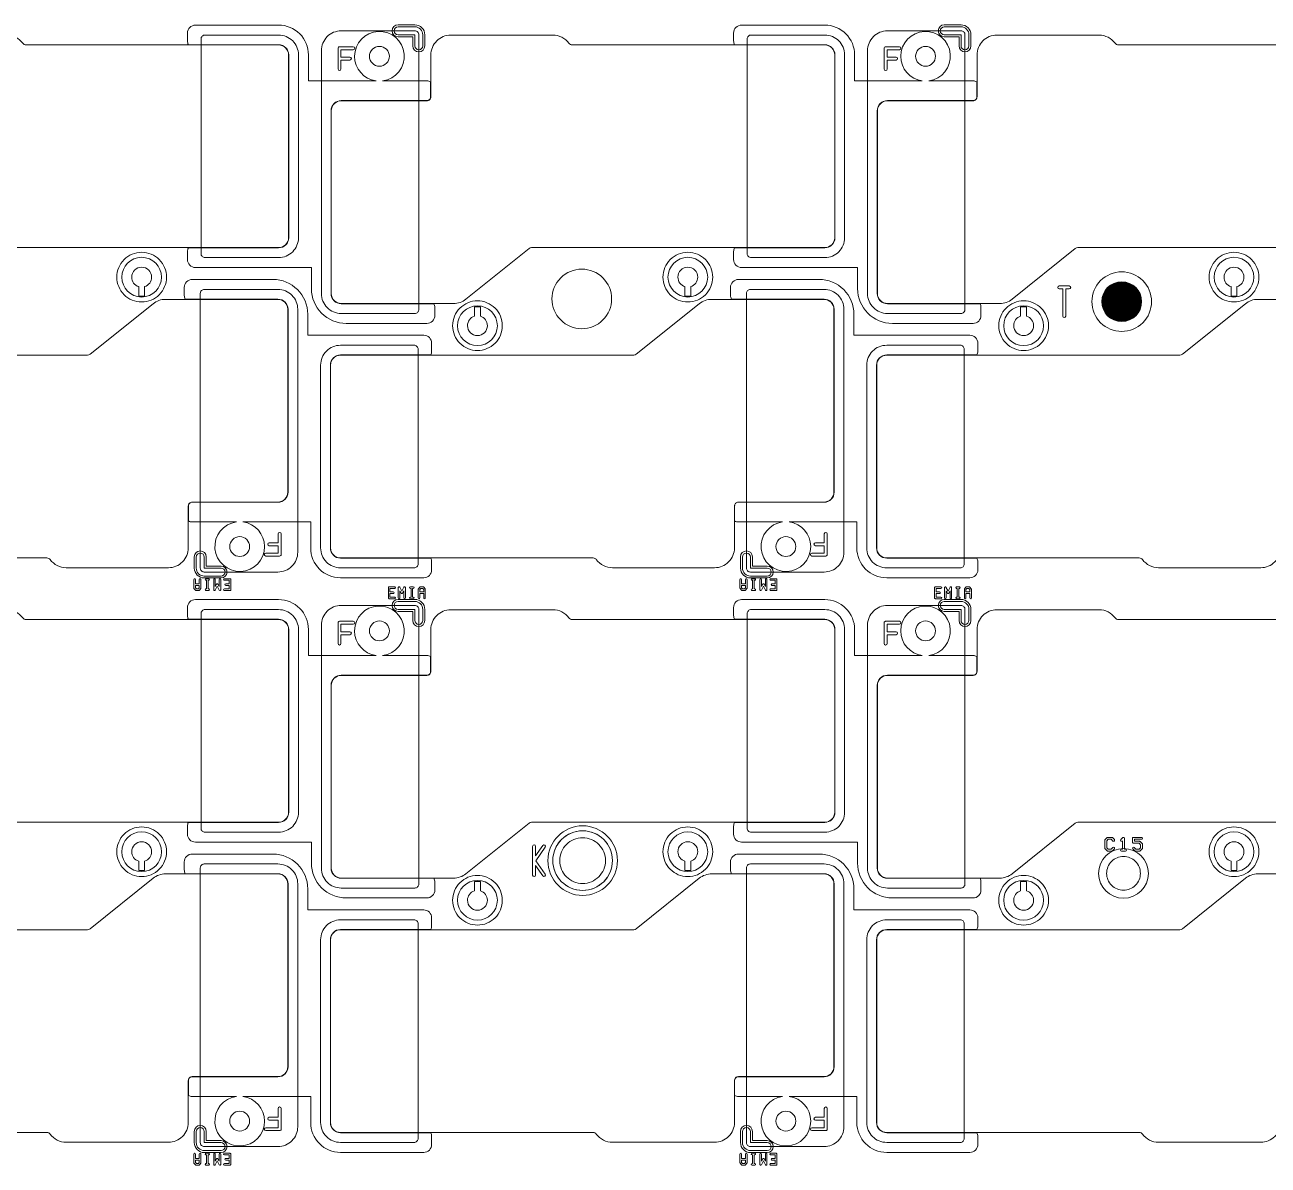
# Model space of a CAD drawing. Extents: x 2541 to 3941, y 2348 to 3338.
# Drawn here: x 2809.5 to 2872, y 2922.2 to 2979.6 of the extents above; entities that cross this region are included whole.
import ezdxf

# ---------------------------------------------------------------- set-up
doc = ezdxf.new("R2010")
doc.units = 0
doc.layers.get('0').update_dxf_attribs({"lineweight": 0})
doc.layers.add('EMI-T', color=6, linetype='Continuous', lineweight=0)
doc.layers.add('t_layer0', color=1, linetype='Continuous')

# ---------------------------------------------------------------- blocks, each defined once
blk = doc.blocks.new('PAD_R1')
at = {"const_width": 0.5}
blk.add_lwpolyline([(0.25, 0, 1), (-0.25, 0, 1)], format="xyb", close=True, dxfattribs=at)

msp = doc.modelspace()

# ---------------------------------------------------------------- linework, layer by layer
for p, q in [((2818.63814, 2951.10094), (2818.56861, 2951.10094)), ((2846.10814, 2951.10094), (2846.03861, 2951.10094)), ((2828.9253, 2950.6917), (2828.85577, 2950.6917)), ((2856.3953, 2950.6917), (2856.32577, 2950.6917)), ((2818.63814, 2922.19094), (2818.56861, 2922.19094)), ((2846.10814, 2922.19094), (2846.03861, 2922.19094))]:
    msp.add_line(p, q)
at = {"linetype": 'Continuous'}
for points in [[(2797.40508, 2966.04472), (2797.40508, 2975.2446, -0.414219), (2797.9052, 2975.74473), (2802.21218, 2975.74473, 0.414223), (2802.41218, 2975.94473), (2802.41218, 2978.04952, -0.414215), (2803.41218, 2979.04952), (2808.54907, 2979.04952, -0.24029), (2809.35871, 2978.63692, 0.240069), (2809.52015, 2978.55473), (2822.2252, 2978.55473, -0.414366), (2822.72507, 2978.0546), (2822.72507, 2968.85472, -0.414365), (2822.2252, 2968.3546), (2807.47567, 2968.3546, 0.170771), (2807.35046, 2968.31056), (2804.17951, 2965.76481, -0.170765), (2803.55341, 2965.5446), (2797.9052, 2965.5446, -0.414218)], [(2824.87508, 2966.04472), (2824.87508, 2975.2446, -0.414219), (2825.3752, 2975.74473), (2829.68218, 2975.74473, 0.414223), (2829.88218, 2975.94473), (2829.88218, 2978.04952, -0.414215), (2830.88218, 2979.04952), (2836.01907, 2979.04952, -0.24029), (2836.82871, 2978.63692, 0.240069), (2836.99015, 2978.55473), (2849.6952, 2978.55473, -0.414366), (2850.19507, 2978.0546), (2850.19507, 2968.85472, -0.414365), (2849.6952, 2968.3546), (2834.94567, 2968.3546, 0.170771), (2834.82046, 2968.31056), (2831.64951, 2965.76481, -0.170765), (2831.02341, 2965.5446), (2825.3752, 2965.5446, -0.414218)], [(2828.23244, 2978.96531, -1), (2828.23244, 2979.56531), (2829.07715, 2979.56531, -0.414217), (2829.57715, 2979.06531), (2829.57715, 2978.50231, -1), (2828.97715, 2978.50231), (2828.97715, 2978.96531)], [(2828.23244, 2979.06531), (2829.07715, 2979.06531), (2829.07715, 2978.51124, 1), (2829.47715, 2978.51124), (2829.47715, 2979.06531, 0.414218), (2829.07715, 2979.46531), (2828.23244, 2979.46531, 1)], [(2852.34508, 2966.04472), (2852.34508, 2975.2446, -0.414219), (2852.8452, 2975.74473), (2857.15218, 2975.74473, 0.414223), (2857.35218, 2975.94473), (2857.35218, 2978.04952, -0.414215), (2858.35218, 2979.04952), (2863.48907, 2979.04952, -0.24029), (2864.29871, 2978.63692, 0.240069), (2864.46015, 2978.55473), (2877.1652, 2978.55473, -0.414366), (2877.66507, 2978.0546), (2877.66507, 2968.85472, -0.414365), (2877.1652, 2968.3546), (2862.41567, 2968.3546, 0.170771), (2862.29046, 2968.31056), (2859.11951, 2965.76481, -0.170765), (2858.49341, 2965.5446), (2852.8452, 2965.5446, -0.414218)], [(2855.70244, 2978.96531, -1), (2855.70244, 2979.56531), (2856.54715, 2979.56531, -0.414217), (2857.04715, 2979.06531), (2857.04715, 2978.50231, -1), (2856.44715, 2978.50231), (2856.44715, 2978.96531)], [(2855.70244, 2979.06531), (2856.54715, 2979.06531), (2856.54715, 2978.51124, 1), (2856.94715, 2978.51124), (2856.94715, 2979.06531, 0.414218), (2856.54715, 2979.46531), (2855.70244, 2979.46531, 1)], [(2825.21233, 2977.34535), (2825.21233, 2977.86687), (2825.21233, 2978.3884, -0.414241), (2825.28733, 2978.4634), (2825.98269, 2978.4634, -1), (2825.98269, 2978.3134), (2825.36233, 2978.3134), (2825.36233, 2977.94187), (2825.80885, 2977.94187, -1), (2825.80885, 2977.79187), (2825.36233, 2977.79187), (2825.36233, 2977.34535, -1)], [(2826.79437, 2977.98391, 0.414217), (2827.29437, 2977.48391, 0.414217), (2827.79437, 2977.98391, 0.414217), (2827.29437, 2978.48391, 0.414217)], [(2852.68233, 2977.34535), (2852.68233, 2977.86687), (2852.68233, 2978.3884, -0.414241), (2852.75733, 2978.4634), (2853.45269, 2978.4634, -1), (2853.45269, 2978.3134), (2852.83233, 2978.3134), (2852.83233, 2977.94187), (2853.27885, 2977.94187, -1), (2853.27885, 2977.79187), (2852.83233, 2977.79187), (2852.83233, 2977.34535, -1)], [(2854.26437, 2977.98391, 0.414217), (2854.76437, 2977.48391, 0.414217), (2855.26437, 2977.98391, 0.414217), (2854.76437, 2978.48391, 0.414217)], [(2814.08699, 2966.87071, -0.414215), (2815.33699, 2968.12071, -0.414215), (2816.58699, 2966.87071, -0.414215), (2815.33699, 2965.62071, -0.414215)], [(2841.55699, 2966.87071, -0.414215), (2842.80699, 2968.12071, -0.414215), (2844.05699, 2966.87071, -0.414215), (2842.80699, 2965.62071, -0.414215)], [(2869.02699, 2966.87071, -0.414215), (2870.27699, 2968.12071, -0.414215), (2871.52699, 2966.87071, -0.414215), (2870.27699, 2965.62071, -0.414215)], [(2814.83699, 2966.87071, 0.327542), (2815.18699, 2966.39374), (2815.18699, 2965.91957), (2815.48699, 2965.91957), (2815.48699, 2966.39374, 0.327544), (2815.83699, 2966.87071, 0.414217), (2815.33699, 2967.37071, 0.414217)], [(2835.97472, 2965.77643, -0.414215), (2837.47472, 2967.27643, -0.414215), (2838.97472, 2965.77643, -0.414215), (2837.47472, 2964.27643, -0.414215)], [(2842.30699, 2966.87071, 0.327542), (2842.65699, 2966.39374), (2842.65699, 2965.91957), (2842.95699, 2965.91957), (2842.95699, 2966.39374, 0.327544), (2843.30699, 2966.87071, 0.414217), (2842.80699, 2967.37071, 0.414217)], [(2863.12978, 2965.63821, -0.414215), (2864.62978, 2967.13821, -0.414215), (2866.12978, 2965.63821, -0.414215), (2864.62978, 2964.13821, -0.414215)], [(2869.77699, 2966.87071, 0.327542), (2870.12699, 2966.39374), (2870.12699, 2965.91957), (2870.42699, 2965.91957), (2870.42699, 2966.39374, 0.327544), (2870.77699, 2966.87071, 0.414217), (2870.27699, 2967.37071, 0.414217)], [(2861.49076, 2966.27813, -1), (2861.49076, 2966.42813), (2861.7391, 2966.42813), (2861.98745, 2966.42813, -1), (2861.98745, 2966.27813), (2861.8141, 2966.27813), (2861.8141, 2964.91273, -1), (2861.6641, 2964.91273), (2861.6641, 2966.27813)], [(2797.36838, 2953.24459), (2797.36838, 2962.44447, -0.414365), (2797.86825, 2962.9446), (2812.61778, 2962.9446, 0.170771), (2812.74299, 2962.98863), (2815.91394, 2965.53438, -0.170765), (2816.54004, 2965.7546), (2822.18824, 2965.7546, -0.414218), (2822.68837, 2965.25447), (2822.68837, 2956.05459, -0.414219), (2822.18824, 2955.55447), (2817.88127, 2955.55447, 0.414223), (2817.68127, 2955.35447), (2817.68127, 2953.24967, -0.414215), (2816.68127, 2952.24967), (2811.54437, 2952.24967, -0.24029), (2810.73474, 2952.66227, 0.240069), (2810.5733, 2952.74446), (2797.86825, 2952.74446, -0.414366)], [(2824.83838, 2953.24459), (2824.83838, 2962.44447, -0.414365), (2825.33825, 2962.9446), (2840.08778, 2962.9446, 0.170771), (2840.21299, 2962.98863), (2843.38394, 2965.53438, -0.170765), (2844.01004, 2965.7546), (2849.65824, 2965.7546, -0.414218), (2850.15837, 2965.25447), (2850.15837, 2956.05459, -0.414219), (2849.65824, 2955.55447), (2845.35127, 2955.55447, 0.414223), (2845.15127, 2955.35447), (2845.15127, 2953.24967, -0.414215), (2844.15127, 2952.24967), (2839.01437, 2952.24967, -0.24029), (2838.20474, 2952.66227, 0.240069), (2838.0433, 2952.74446), (2825.33825, 2952.74446, -0.414366)], [(2830.97646, 2964.42848, -0.414215), (2832.22646, 2965.67848, -0.414215), (2833.47646, 2964.42848, -0.414215), (2832.22646, 2963.17848, -0.414215)], [(2831.72646, 2964.42848, 0.414217), (2832.22646, 2963.92848, 0.414217), (2832.72646, 2964.42848, 0.327542), (2832.37646, 2964.90545), (2832.37646, 2965.37962), (2832.07646, 2965.37962), (2832.07646, 2964.90545, 0.327544)], [(2852.30838, 2953.24459), (2852.30838, 2962.44447, -0.414365), (2852.80825, 2962.9446), (2867.55778, 2962.9446, 0.170771), (2867.68299, 2962.98863), (2870.85394, 2965.53438, -0.170765), (2871.48004, 2965.7546), (2877.12824, 2965.7546, -0.414218), (2877.62837, 2965.25447), (2877.62837, 2956.05459, -0.414219), (2877.12824, 2955.55447), (2872.82127, 2955.55447, 0.414223), (2872.62127, 2955.35447), (2872.62127, 2953.24967, -0.414215), (2871.62127, 2952.24967), (2866.48437, 2952.24967, -0.24029), (2865.67474, 2952.66227, 0.240069), (2865.5133, 2952.74446), (2852.80825, 2952.74446, -0.414366)], [(2858.44646, 2964.42848, -0.414215), (2859.69646, 2965.67848, -0.414215), (2860.94646, 2964.42848, -0.414215), (2859.69646, 2963.17848, -0.414215)], [(2859.19646, 2964.42848, 0.414217), (2859.69646, 2963.92848, 0.414217), (2860.19646, 2964.42848, 0.327542), (2859.84646, 2964.90545), (2859.84646, 2965.37962), (2859.54646, 2965.37962), (2859.54646, 2964.90545, 0.327544)], [(2819.76907, 2953.31528, 0.414217), (2820.26907, 2952.81528, 0.414217), (2820.76907, 2953.31528, 0.414217), (2820.26907, 2953.81528, 0.414217)], [(2847.23907, 2953.31528, 0.414217), (2847.73907, 2952.81528, 0.414217), (2848.23907, 2953.31528, 0.414217), (2847.73907, 2953.81528, 0.414217)], [(2817.98629, 2952.23388), (2817.98629, 2952.79689, -1), (2818.58629, 2952.79689), (2818.58629, 2952.33388), (2819.33101, 2952.33388, -1), (2819.33101, 2951.73388), (2818.48629, 2951.73388, -0.414217)], [(2818.08629, 2952.23388, 0.414218), (2818.48629, 2951.83388), (2819.33101, 2951.83388, 1), (2819.33101, 2952.23388), (2818.48629, 2952.23388), (2818.48629, 2952.78796, 1), (2818.08629, 2952.78796)], [(2845.45629, 2952.23388), (2845.45629, 2952.79689, -1), (2846.05629, 2952.79689), (2846.05629, 2952.33388), (2846.80101, 2952.33388, -1), (2846.80101, 2951.73388), (2845.95629, 2951.73388, -0.414217)], [(2845.55629, 2952.23388, 0.414218), (2845.95629, 2951.83388), (2846.80101, 2951.83388, 1), (2846.80101, 2952.23388), (2845.95629, 2952.23388), (2845.95629, 2952.78796, 1), (2845.55629, 2952.78796)], [(2827.74623, 2950.7317), (2827.74623, 2950.98997), (2827.74623, 2951.24825, -0.414265), (2827.78623, 2951.28825), (2828.06438, 2951.28825, -1), (2828.06438, 2951.20825), (2827.82623, 2951.20825), (2827.82623, 2951.02997), (2827.99484, 2951.02997, -1), (2827.99484, 2950.94997), (2827.82623, 2950.94997), (2827.82623, 2950.7717), (2828.06438, 2950.7717, -1), (2828.06438, 2950.6917), (2827.78623, 2950.6917, -0.414265)], [(2855.21623, 2950.7317), (2855.21623, 2950.98997), (2855.21623, 2951.24825, -0.414265), (2855.25623, 2951.28825), (2855.53438, 2951.28825, -1), (2855.53438, 2951.20825), (2855.29623, 2951.20825), (2855.29623, 2951.02997), (2855.46484, 2951.02997, -1), (2855.46484, 2950.94997), (2855.29623, 2950.94997), (2855.29623, 2950.7717), (2855.53438, 2950.7717, -1), (2855.53438, 2950.6917), (2855.25623, 2950.6917, -0.414265)], [(2828.23244, 2950.05531, -1), (2828.23244, 2950.65531), (2829.07715, 2950.65531, -0.414217), (2829.57715, 2950.15531), (2829.57715, 2949.59231, -1), (2828.97715, 2949.59231), (2828.97715, 2950.05531)], [(2828.23244, 2950.15531), (2829.07715, 2950.15531), (2829.07715, 2949.60124, 1), (2829.47715, 2949.60124), (2829.47715, 2950.15531, 0.414218), (2829.07715, 2950.55531), (2828.23244, 2950.55531, 1)], [(2855.70244, 2950.05531, -1), (2855.70244, 2950.65531), (2856.54715, 2950.65531, -0.414217), (2857.04715, 2950.15531), (2857.04715, 2949.59231, -1), (2856.44715, 2949.59231), (2856.44715, 2950.05531)], [(2855.70244, 2950.15531), (2856.54715, 2950.15531), (2856.54715, 2949.60124, 1), (2856.94715, 2949.60124), (2856.94715, 2950.15531, 0.414218), (2856.54715, 2950.55531), (2855.70244, 2950.55531, 1)], [(2797.40508, 2937.13472), (2797.40508, 2946.3346, -0.414219), (2797.9052, 2946.83473), (2802.21218, 2946.83473, 0.414223), (2802.41218, 2947.03473), (2802.41218, 2949.13952, -0.414215), (2803.41218, 2950.13952), (2808.54907, 2950.13952, -0.24029), (2809.35871, 2949.72692, 0.240069), (2809.52015, 2949.64473), (2822.2252, 2949.64473, -0.414366), (2822.72507, 2949.1446), (2822.72507, 2939.94472, -0.414365), (2822.2252, 2939.4446), (2807.47567, 2939.4446, 0.170771), (2807.35046, 2939.40056), (2804.17951, 2936.85481, -0.170765), (2803.55341, 2936.6346), (2797.9052, 2936.6346, -0.414218)], [(2824.87508, 2937.13472), (2824.87508, 2946.3346, -0.414219), (2825.3752, 2946.83473), (2829.68218, 2946.83473, 0.414223), (2829.88218, 2947.03473), (2829.88218, 2949.13952, -0.414215), (2830.88218, 2950.13952), (2836.01907, 2950.13952, -0.24029), (2836.82871, 2949.72692, 0.240069), (2836.99015, 2949.64473), (2849.6952, 2949.64473, -0.414366), (2850.19507, 2949.1446), (2850.19507, 2939.94472, -0.414365), (2849.6952, 2939.4446), (2834.94567, 2939.4446, 0.170771), (2834.82046, 2939.40056), (2831.64951, 2936.85481, -0.170765), (2831.02341, 2936.6346), (2825.3752, 2936.6346, -0.414218)], [(2852.34508, 2937.13472), (2852.34508, 2946.3346, -0.414219), (2852.8452, 2946.83473), (2857.15218, 2946.83473, 0.414223), (2857.35218, 2947.03473), (2857.35218, 2949.13952, -0.414215), (2858.35218, 2950.13952), (2863.48907, 2950.13952, -0.24029), (2864.29871, 2949.72692, 0.240069), (2864.46015, 2949.64473), (2877.1652, 2949.64473, -0.414366), (2877.66507, 2949.1446), (2877.66507, 2939.94472, -0.414365), (2877.1652, 2939.4446), (2862.41567, 2939.4446, 0.170771), (2862.29046, 2939.40056), (2859.11951, 2936.85481, -0.170765), (2858.49341, 2936.6346), (2852.8452, 2936.6346, -0.414218)], [(2825.21233, 2948.43535), (2825.21233, 2948.95687), (2825.21233, 2949.4784, -0.414241), (2825.28733, 2949.5534), (2825.98269, 2949.5534, -1), (2825.98269, 2949.4034), (2825.36233, 2949.4034), (2825.36233, 2949.03187), (2825.80885, 2949.03187, -1), (2825.80885, 2948.88187), (2825.36233, 2948.88187), (2825.36233, 2948.43535, -1)], [(2826.79437, 2949.07391, 0.414217), (2827.29437, 2948.57391, 0.414217), (2827.79437, 2949.07391, 0.414217), (2827.29437, 2949.57391, 0.414217)], [(2852.68233, 2948.43535), (2852.68233, 2948.95687), (2852.68233, 2949.4784, -0.414241), (2852.75733, 2949.5534), (2853.45269, 2949.5534, -1), (2853.45269, 2949.4034), (2852.83233, 2949.4034), (2852.83233, 2949.03187), (2853.27885, 2949.03187, -1), (2853.27885, 2948.88187), (2852.83233, 2948.88187), (2852.83233, 2948.43535, -1)], [(2854.26437, 2949.07391, 0.414217), (2854.76437, 2948.57391, 0.414217), (2855.26437, 2949.07391, 0.414217), (2854.76437, 2949.57391, 0.414217)], [(2814.08699, 2937.96071, -0.414215), (2815.33699, 2939.21071, -0.414215), (2816.58699, 2937.96071, -0.414215), (2815.33699, 2936.71071, -0.414215)], [(2836.01672, 2937.5146, 0.414215), (2837.51672, 2936.0146, 0.414215), (2839.01672, 2937.5146, 0.414215), (2837.51672, 2939.0146, 0.414215)], [(2841.55699, 2937.96071, -0.414215), (2842.80699, 2939.21071, -0.414215), (2844.05699, 2937.96071, -0.414215), (2842.80699, 2936.71071, -0.414215)], [(2869.02699, 2937.96071, -0.414215), (2870.27699, 2939.21071, -0.414215), (2871.52699, 2937.96071, -0.414215), (2870.27699, 2936.71071, -0.414215)], [(2814.83699, 2937.96071, 0.327542), (2815.18699, 2937.48374), (2815.18699, 2937.00957), (2815.48699, 2937.00957), (2815.48699, 2937.48374, 0.327544), (2815.83699, 2937.96071, 0.414217), (2815.33699, 2938.46071, 0.414217)], [(2836.36672, 2937.5146, -0.414215), (2837.51672, 2938.6646, -0.414215), (2838.66672, 2937.5146, -0.414215), (2837.51672, 2936.3646, -0.414215)], [(2842.30699, 2937.96071, 0.327542), (2842.65699, 2937.48374), (2842.65699, 2937.00957), (2842.95699, 2937.00957), (2842.95699, 2937.48374, 0.327544), (2843.30699, 2937.96071, 0.414217), (2842.80699, 2938.46071, 0.414217)], [(2863.77644, 2938.13797), (2863.77644, 2938.53532, -0.200121), (2863.79124, 2938.57083), (2863.89027, 2938.66986, -0.200121), (2863.92578, 2938.68466), (2864.12445, 2938.68466, -0.200121), (2864.15996, 2938.66986), (2864.25915, 2938.57068, -1), (2864.18844, 2938.49997), (2864.10374, 2938.58466), (2863.94649, 2938.58466), (2863.87644, 2938.51461), (2863.87644, 2938.15868), (2863.94649, 2938.08863), (2864.10374, 2938.08863), (2864.18844, 2938.17333, -1), (2864.25915, 2938.10262), (2864.15996, 2938.00343, -0.200121), (2864.12445, 2937.98863), (2863.92578, 2937.98863, -0.200121), (2863.89027, 2938.00343), (2863.79124, 2938.10246, -0.200121)], [(2865.17644, 2938.43598), (2865.17644, 2938.63466, -0.414253), (2865.22644, 2938.68466), (2865.62379, 2938.68466, -1), (2865.62379, 2938.58466), (2865.27644, 2938.58466), (2865.27644, 2938.48598), (2865.52445, 2938.48598, -0.200121), (2865.55996, 2938.47118), (2865.65899, 2938.37216, -0.200121), (2865.67379, 2938.33665), (2865.67379, 2938.13797, -0.200121), (2865.65899, 2938.10246), (2865.55996, 2938.00343, -0.200121), (2865.52445, 2937.98863), (2865.32578, 2937.98863, -0.200121), (2865.29027, 2938.00343), (2865.19109, 2938.10262, -1), (2865.2618, 2938.17333), (2865.34649, 2938.08863), (2865.50374, 2938.08863), (2865.57379, 2938.15868), (2865.57379, 2938.31594), (2865.50374, 2938.38598), (2865.22644, 2938.38598, -0.414253)], [(2869.77699, 2937.96071, 0.327542), (2870.12699, 2937.48374), (2870.12699, 2937.00957), (2870.42699, 2937.00957), (2870.42699, 2937.48374, 0.327544), (2870.77699, 2937.96071, 0.414217), (2870.27699, 2938.46071, 0.414217)], [(2863.86987, 2936.87199, -0.414215), (2864.71987, 2937.72199, -0.414215), (2865.56987, 2936.87199, -0.414215), (2864.71987, 2936.02199, -0.414215)], [(2797.36838, 2924.33459), (2797.36838, 2933.53447, -0.414365), (2797.86825, 2934.0346), (2812.61778, 2934.0346, 0.170771), (2812.74299, 2934.07863), (2815.91394, 2936.62438, -0.170765), (2816.54004, 2936.8446), (2822.18824, 2936.8446, -0.414218), (2822.68837, 2936.34447), (2822.68837, 2927.14459, -0.414219), (2822.18824, 2926.64447), (2817.88127, 2926.64447, 0.414223), (2817.68127, 2926.44447), (2817.68127, 2924.33967, -0.414215), (2816.68127, 2923.33967), (2811.54437, 2923.33967, -0.24029), (2810.73474, 2923.75227, 0.240069), (2810.5733, 2923.83446), (2797.86825, 2923.83446, -0.414366)], [(2824.83838, 2924.33459), (2824.83838, 2933.53447, -0.414365), (2825.33825, 2934.0346), (2840.08778, 2934.0346, 0.170771), (2840.21299, 2934.07863), (2843.38394, 2936.62438, -0.170765), (2844.01004, 2936.8446), (2849.65824, 2936.8446, -0.414218), (2850.15837, 2936.34447), (2850.15837, 2927.14459, -0.414219), (2849.65824, 2926.64447), (2845.35127, 2926.64447, 0.414223), (2845.15127, 2926.44447), (2845.15127, 2924.33967, -0.414215), (2844.15127, 2923.33967), (2839.01437, 2923.33967, -0.24029), (2838.20474, 2923.75227, 0.240069), (2838.0433, 2923.83446), (2825.33825, 2923.83446, -0.414366)], [(2830.97646, 2935.51848, -0.414215), (2832.22646, 2936.76848, -0.414215), (2833.47646, 2935.51848, -0.414215), (2832.22646, 2934.26848, -0.414215)], [(2831.72646, 2935.51848, 0.414217), (2832.22646, 2935.01848, 0.414217), (2832.72646, 2935.51848, 0.327542), (2832.37646, 2935.99545), (2832.37646, 2936.46962), (2832.07646, 2936.46962), (2832.07646, 2935.99545, 0.327544)], [(2852.30838, 2924.33459), (2852.30838, 2933.53447, -0.414365), (2852.80825, 2934.0346), (2867.55778, 2934.0346, 0.170771), (2867.68299, 2934.07863), (2870.85394, 2936.62438, -0.170765), (2871.48004, 2936.8446), (2877.12824, 2936.8446, -0.414218), (2877.62837, 2936.34447), (2877.62837, 2927.14459, -0.414219), (2877.12824, 2926.64447), (2872.82127, 2926.64447, 0.414223), (2872.62127, 2926.44447), (2872.62127, 2924.33967, -0.414215), (2871.62127, 2923.33967), (2866.48437, 2923.33967, -0.24029), (2865.67474, 2923.75227, 0.240069), (2865.5133, 2923.83446), (2852.80825, 2923.83446, -0.414366)], [(2858.44646, 2935.51848, -0.414215), (2859.69646, 2936.76848, -0.414215), (2860.94646, 2935.51848, -0.414215), (2859.69646, 2934.26848, -0.414215)], [(2859.19646, 2935.51848, 0.414217), (2859.69646, 2935.01848, 0.414217), (2860.19646, 2935.51848, 0.327542), (2859.84646, 2935.99545), (2859.84646, 2936.46962), (2859.54646, 2936.46962), (2859.54646, 2935.99545, 0.327544)], [(2819.76907, 2924.40528, 0.414217), (2820.26907, 2923.90528, 0.414217), (2820.76907, 2924.40528, 0.414217), (2820.26907, 2924.90528, 0.414217)], [(2847.23907, 2924.40528, 0.414217), (2847.73907, 2923.90528, 0.414217), (2848.23907, 2924.40528, 0.414217), (2847.73907, 2924.90528, 0.414217)], [(2817.98629, 2923.32388), (2817.98629, 2923.88689, -1), (2818.58629, 2923.88689), (2818.58629, 2923.42388), (2819.33101, 2923.42388, -1), (2819.33101, 2922.82388), (2818.48629, 2922.82388, -0.414217)], [(2818.08629, 2923.32388, 0.414218), (2818.48629, 2922.92388), (2819.33101, 2922.92388, 1), (2819.33101, 2923.32388), (2818.48629, 2923.32388), (2818.48629, 2923.87796, 1), (2818.08629, 2923.87796)], [(2845.45629, 2923.32388), (2845.45629, 2923.88689, -1), (2846.05629, 2923.88689), (2846.05629, 2923.42388), (2846.80101, 2923.42388, -1), (2846.80101, 2922.82388), (2845.95629, 2922.82388, -0.414217)], [(2845.55629, 2923.32388, 0.414218), (2845.95629, 2922.92388), (2846.80101, 2922.92388, 1), (2846.80101, 2923.32388), (2845.95629, 2923.32388), (2845.95629, 2923.87796, 1), (2845.55629, 2923.87796)]]:
    msp.add_lwpolyline(points, format="xyb", close=True, dxfattribs=at)
for points in [[(2817.6403, 2967.7546), (2817.6403, 2968.1546, -0.124386), (2817.68831, 2968.3446), (2822.2252, 2968.3446, 0.414365), (2822.73507, 2968.85473), (2822.73507, 2978.0546, 0.414366), (2822.2252, 2978.56473), (2817.68831, 2978.56473, -0.124392), (2817.6403, 2978.75473), (2817.6403, 2979.15473, -0.414218), (2818.0403, 2979.55473), (2822.2252, 2979.55473, -0.414364), (2823.72507, 2978.05409), (2823.72507, 2976.74473), (2827.1303, 2976.74473)], [(2826.04437, 2977.98391, -2.205962), (2827.45845, 2976.74473), (2829.68218, 2976.74473, -0.124388), (2829.87218, 2976.69672), (2829.87218, 2975.94473, -0.414224), (2829.68218, 2975.75473), (2825.3752, 2975.75473, 0.414218), (2824.86508, 2975.2446), (2824.86508, 2966.04472, 0.414217), (2825.3752, 2965.5346), (2830.03418, 2965.5346, -0.124388), (2830.08218, 2965.3446), (2830.08218, 2964.9446, -0.414218), (2829.68218, 2964.5446), (2825.62508, 2964.5446, -0.414215), (2823.87508, 2966.2946), (2823.87508, 2967.3546), (2818.0403, 2967.3546, -0.414218), (2817.6403, 2967.7546)], [(2845.1103, 2967.7546), (2845.1103, 2968.1546, -0.124386), (2845.15831, 2968.3446), (2849.6952, 2968.3446, 0.414365), (2850.20507, 2968.85473), (2850.20507, 2978.0546, 0.414366), (2849.6952, 2978.56473), (2845.15831, 2978.56473, -0.124392), (2845.1103, 2978.75473), (2845.1103, 2979.15473, -0.414218), (2845.5103, 2979.55473), (2849.6952, 2979.55473, -0.414364), (2851.19507, 2978.05409), (2851.19507, 2976.74473), (2854.6003, 2976.74473)], [(2853.51437, 2977.98391, -2.205962), (2854.92845, 2976.74473), (2857.15218, 2976.74473, -0.124388), (2857.34218, 2976.69672), (2857.34218, 2975.94473, -0.414224), (2857.15218, 2975.75473), (2852.8452, 2975.75473, 0.414218), (2852.33508, 2975.2446), (2852.33508, 2966.04472, 0.414217), (2852.8452, 2965.5346), (2857.50418, 2965.5346, -0.124388), (2857.55218, 2965.3446), (2857.55218, 2964.9446, -0.414218), (2857.15218, 2964.5446), (2853.09508, 2964.5446, -0.414215), (2851.34508, 2966.2946), (2851.34508, 2967.3546), (2845.5103, 2967.3546, -0.414218), (2845.1103, 2967.7546)], [(2817.48127, 2965.9546), (2817.48127, 2966.3546, -0.414218), (2817.88127, 2966.7546), (2821.93837, 2966.7546, -0.414215), (2823.68837, 2965.0046), (2823.68837, 2963.9446), (2829.52314, 2963.9446, -0.414218), (2829.92314, 2963.5446), (2829.92314, 2963.1446, -0.124388), (2829.87514, 2962.9546), (2825.33825, 2962.9546, 0.414365), (2824.82838, 2962.44447), (2824.82838, 2953.2446, 0.414366), (2825.33825, 2952.73446), (2829.87514, 2952.73446, -0.124388), (2829.92314, 2952.54446), (2829.92314, 2952.14446, -0.414218), (2829.52314, 2951.74446), (2825.33825, 2951.74446, -0.414364), (2823.83838, 2953.2451), (2823.83838, 2954.55447), (2820.43315, 2954.55447)], [(2844.95127, 2965.9546), (2844.95127, 2966.3546, -0.414218), (2845.35127, 2966.7546), (2849.40837, 2966.7546, -0.414215), (2851.15837, 2965.0046), (2851.15837, 2963.9446), (2856.99314, 2963.9446, -0.414218), (2857.39314, 2963.5446), (2857.39314, 2963.1446, -0.124388), (2857.34514, 2962.9546), (2852.80825, 2962.9546, 0.414365), (2852.29838, 2962.44447), (2852.29838, 2953.2446, 0.414366), (2852.80825, 2952.73446), (2857.34514, 2952.73446, -0.124388), (2857.39314, 2952.54446), (2857.39314, 2952.14446, -0.414218), (2856.99314, 2951.74446), (2852.80825, 2951.74446, -0.414364), (2851.30838, 2953.2451), (2851.30838, 2954.55447), (2847.90315, 2954.55447)], [(2821.51907, 2953.31528, -2.205962), (2820.105, 2954.55447), (2817.88127, 2954.55447, -0.124386), (2817.69127, 2954.60247), (2817.69127, 2955.35447, -0.414224), (2817.88127, 2955.54447), (2822.18824, 2955.54447, 0.414218), (2822.69837, 2956.05459), (2822.69837, 2965.25447, 0.414217), (2822.18824, 2965.7646), (2817.52927, 2965.7646, -0.124392), (2817.48127, 2965.9546)], [(2848.98907, 2953.31528, -2.205962), (2847.575, 2954.55447), (2845.35127, 2954.55447, -0.124386), (2845.16127, 2954.60247), (2845.16127, 2955.35447, -0.414224), (2845.35127, 2955.54447), (2849.65824, 2955.54447, 0.414218), (2850.16837, 2956.05459), (2850.16837, 2965.25447, 0.414217), (2849.65824, 2965.7646), (2844.99927, 2965.7646, -0.124392), (2844.95127, 2965.9546)], [(2821.58075, 2952.8358, -1), (2821.58075, 2952.9858), (2822.20112, 2952.9858), (2822.20112, 2953.35732), (2821.7546, 2953.35732, -1), (2821.7546, 2953.50732), (2822.20112, 2953.50732), (2822.20112, 2953.95385, -1), (2822.35112, 2953.95385), (2822.35112, 2953.43232)], [(2849.05075, 2952.8358, -1), (2849.05075, 2952.9858), (2849.67112, 2952.9858), (2849.67112, 2953.35732), (2849.2246, 2953.35732, -1), (2849.2246, 2953.50732), (2849.67112, 2953.50732), (2849.67112, 2953.95385, -1), (2849.82112, 2953.95385), (2849.82112, 2953.43232)], [(2822.35112, 2953.43232), (2822.35112, 2952.9108, -0.414241), (2822.27612, 2952.8358), (2821.58075, 2952.8358)], [(2849.82112, 2953.43232), (2849.82112, 2952.9108, -0.414241), (2849.74612, 2952.8358), (2849.05075, 2952.8358)], [(2817.95907, 2951.22704), (2817.95907, 2951.39922), (2817.95907, 2951.6575, -1), (2818.03907, 2951.6575), (2818.03907, 2951.43922), (2818.23722, 2951.43922), (2818.23722, 2951.6575, -1), (2818.31722, 2951.6575), (2818.31722, 2951.39922)], [(2818.56861, 2951.10094, -1), (2818.56861, 2951.18094), (2818.59814, 2951.18094), (2818.59814, 2951.6175), (2818.56861, 2951.6175, -1), (2818.56861, 2951.6975), (2818.63814, 2951.6975), (2818.70768, 2951.6975, -1), (2818.70768, 2951.6175), (2818.67814, 2951.6175), (2818.67814, 2951.18094), (2818.70768, 2951.18094, -1), (2818.70768, 2951.10094), (2818.63814, 2951.10094)], [(2818.95907, 2951.14129), (2818.95907, 2951.6575, -1), (2819.03907, 2951.6575), (2819.03907, 2951.2996)], [(2819.23722, 2951.2996), (2819.23722, 2951.6575, -1), (2819.31722, 2951.6575), (2819.31722, 2951.14129, -0.782664), (2819.242, 2951.12198), (2819.13814, 2951.31485)], [(2819.49907, 2951.10094, -1), (2819.49907, 2951.18094), (2819.73722, 2951.18094), (2819.73722, 2951.35922), (2819.56861, 2951.35922, -1), (2819.56861, 2951.43922), (2819.73722, 2951.43922), (2819.73722, 2951.6175), (2819.49907, 2951.6175, -1), (2819.49907, 2951.6975), (2819.77722, 2951.6975, -0.414265), (2819.81722, 2951.6575), (2819.81722, 2951.39922)], [(2845.42907, 2951.22704), (2845.42907, 2951.39922), (2845.42907, 2951.6575, -1), (2845.50907, 2951.6575), (2845.50907, 2951.43922), (2845.70722, 2951.43922), (2845.70722, 2951.6575, -1), (2845.78722, 2951.6575), (2845.78722, 2951.39922)], [(2846.03861, 2951.10094, -1), (2846.03861, 2951.18094), (2846.06814, 2951.18094), (2846.06814, 2951.6175), (2846.03861, 2951.6175, -1), (2846.03861, 2951.6975), (2846.10814, 2951.6975), (2846.17768, 2951.6975, -1), (2846.17768, 2951.6175), (2846.14814, 2951.6175), (2846.14814, 2951.18094), (2846.17768, 2951.18094, -1), (2846.17768, 2951.10094), (2846.10814, 2951.10094)], [(2846.42907, 2951.14129), (2846.42907, 2951.6575, -1), (2846.50907, 2951.6575), (2846.50907, 2951.2996)], [(2846.70722, 2951.2996), (2846.70722, 2951.6575, -1), (2846.78722, 2951.6575), (2846.78722, 2951.14129, -0.782664), (2846.712, 2951.12198), (2846.60814, 2951.31485)], [(2846.96907, 2951.10094, -1), (2846.96907, 2951.18094), (2847.20722, 2951.18094), (2847.20722, 2951.35922), (2847.03861, 2951.35922, -1), (2847.03861, 2951.43922), (2847.20722, 2951.43922), (2847.20722, 2951.6175), (2846.96907, 2951.6175, -1), (2846.96907, 2951.6975), (2847.24722, 2951.6975, -0.414265), (2847.28722, 2951.6575), (2847.28722, 2951.39922)], [(2818.31722, 2951.39922), (2818.31722, 2951.22704, -0.173189), (2818.30818, 2951.20172), (2818.23895, 2951.116, -0.228301), (2818.20768, 2951.10094), (2818.06861, 2951.10094, -0.228253), (2818.03734, 2951.116), (2817.96811, 2951.20172, -0.173127), (2817.95907, 2951.22704)], [(2819.13814, 2951.31485), (2819.03429, 2951.12198, -0.782665), (2818.95907, 2951.14129)], [(2819.03907, 2951.2996), (2819.10292, 2951.41819, -0.597324), (2819.17336, 2951.41819), (2819.23722, 2951.2996)], [(2819.81722, 2951.39922), (2819.81722, 2951.14094, -0.414265), (2819.77722, 2951.10094), (2819.49907, 2951.10094)], [(2828.24623, 2950.7317), (2828.24623, 2951.24791, -0.782664), (2828.32145, 2951.26722), (2828.4253, 2951.07435)], [(2828.32623, 2951.08959), (2828.32623, 2950.7317, -1), (2828.24623, 2950.7317)], [(2828.52438, 2951.08959), (2828.46052, 2950.97101, -0.597324), (2828.39008, 2950.97101), (2828.32623, 2951.08959)], [(2828.4253, 2951.07435), (2828.52916, 2951.26722, -0.782665), (2828.60438, 2951.24791), (2828.60438, 2950.7317, -1), (2828.52438, 2950.7317), (2828.52438, 2951.08959)], [(2828.85577, 2950.6917, -1), (2828.85577, 2950.7717), (2828.8853, 2950.7717), (2828.8853, 2951.20825), (2828.85577, 2951.20825, -1), (2828.85577, 2951.28825), (2828.9253, 2951.28825), (2828.99484, 2951.28825, -1), (2828.99484, 2951.20825), (2828.9653, 2951.20825), (2828.9653, 2950.7717), (2828.99484, 2950.7717, -1), (2828.99484, 2950.6917), (2828.9253, 2950.6917)], [(2829.24623, 2950.7317), (2829.24623, 2950.98997), (2829.24623, 2951.16216, -0.173189), (2829.25527, 2951.18748), (2829.3245, 2951.2732, -0.228301), (2829.35577, 2951.28825), (2829.49484, 2951.28825, -0.228253), (2829.52611, 2951.2732), (2829.59534, 2951.18748, -0.173127), (2829.60438, 2951.16216), (2829.60438, 2950.98997)], [(2829.60438, 2950.98997), (2829.60438, 2950.7317, -1), (2829.52438, 2950.7317), (2829.52438, 2950.94997), (2829.32623, 2950.94997), (2829.32623, 2950.7317, -1), (2829.24623, 2950.7317)], [(2845.78722, 2951.39922), (2845.78722, 2951.22704, -0.173189), (2845.77818, 2951.20172), (2845.70895, 2951.116, -0.228301), (2845.67768, 2951.10094), (2845.53861, 2951.10094, -0.228253), (2845.50734, 2951.116), (2845.43811, 2951.20172, -0.173127), (2845.42907, 2951.22704)], [(2846.60814, 2951.31485), (2846.50429, 2951.12198, -0.782665), (2846.42907, 2951.14129)], [(2846.50907, 2951.2996), (2846.57292, 2951.41819, -0.597324), (2846.64336, 2951.41819), (2846.70722, 2951.2996)], [(2847.28722, 2951.39922), (2847.28722, 2951.14094, -0.414265), (2847.24722, 2951.10094), (2846.96907, 2951.10094)], [(2855.71623, 2950.7317), (2855.71623, 2951.24791, -0.782664), (2855.79145, 2951.26722), (2855.8953, 2951.07435)], [(2855.79623, 2951.08959), (2855.79623, 2950.7317, -1), (2855.71623, 2950.7317)], [(2855.99438, 2951.08959), (2855.93052, 2950.97101, -0.597324), (2855.86008, 2950.97101), (2855.79623, 2951.08959)], [(2855.8953, 2951.07435), (2855.99916, 2951.26722, -0.782665), (2856.07438, 2951.24791), (2856.07438, 2950.7317, -1), (2855.99438, 2950.7317), (2855.99438, 2951.08959)], [(2856.32577, 2950.6917, -1), (2856.32577, 2950.7717), (2856.3553, 2950.7717), (2856.3553, 2951.20825), (2856.32577, 2951.20825, -1), (2856.32577, 2951.28825), (2856.3953, 2951.28825), (2856.46484, 2951.28825, -1), (2856.46484, 2951.20825), (2856.4353, 2951.20825), (2856.4353, 2950.7717), (2856.46484, 2950.7717, -1), (2856.46484, 2950.6917), (2856.3953, 2950.6917)], [(2856.71623, 2950.7317), (2856.71623, 2950.98997), (2856.71623, 2951.16216, -0.173189), (2856.72527, 2951.18748), (2856.7945, 2951.2732, -0.228301), (2856.82577, 2951.28825), (2856.96484, 2951.28825, -0.228253), (2856.99611, 2951.2732), (2857.06534, 2951.18748, -0.173127), (2857.07438, 2951.16216), (2857.07438, 2950.98997)], [(2857.07438, 2950.98997), (2857.07438, 2950.7317, -1), (2856.99438, 2950.7317), (2856.99438, 2950.94997), (2856.79623, 2950.94997), (2856.79623, 2950.7317, -1), (2856.71623, 2950.7317)], [(2817.6403, 2938.8446), (2817.6403, 2939.2446, -0.124386), (2817.68831, 2939.4346), (2822.2252, 2939.4346, 0.414365), (2822.73507, 2939.94473), (2822.73507, 2949.1446, 0.414366), (2822.2252, 2949.65473), (2817.68831, 2949.65473, -0.124392), (2817.6403, 2949.84473), (2817.6403, 2950.24473, -0.414218), (2818.0403, 2950.64473), (2822.2252, 2950.64473, -0.414364), (2823.72507, 2949.14409), (2823.72507, 2947.83473), (2827.1303, 2947.83473)], [(2826.04437, 2949.07391, -2.205962), (2827.45845, 2947.83473), (2829.68218, 2947.83473, -0.124388), (2829.87218, 2947.78672), (2829.87218, 2947.03473, -0.414224), (2829.68218, 2946.84473), (2825.3752, 2946.84473, 0.414218), (2824.86508, 2946.3346), (2824.86508, 2937.13472, 0.414217), (2825.3752, 2936.6246), (2830.03418, 2936.6246, -0.124388), (2830.08218, 2936.4346), (2830.08218, 2936.0346, -0.414218), (2829.68218, 2935.6346), (2825.62508, 2935.6346, -0.414215), (2823.87508, 2937.3846), (2823.87508, 2938.4446), (2818.0403, 2938.4446, -0.414218), (2817.6403, 2938.8446)], [(2845.1103, 2938.8446), (2845.1103, 2939.2446, -0.124386), (2845.15831, 2939.4346), (2849.6952, 2939.4346, 0.414365), (2850.20507, 2939.94473), (2850.20507, 2949.1446, 0.414366), (2849.6952, 2949.65473), (2845.15831, 2949.65473, -0.124392), (2845.1103, 2949.84473), (2845.1103, 2950.24473, -0.414218), (2845.5103, 2950.64473), (2849.6952, 2950.64473, -0.414364), (2851.19507, 2949.14409), (2851.19507, 2947.83473), (2854.6003, 2947.83473)], [(2853.51437, 2949.07391, -2.205962), (2854.92845, 2947.83473), (2857.15218, 2947.83473, -0.124388), (2857.34218, 2947.78672), (2857.34218, 2947.03473, -0.414224), (2857.15218, 2946.84473), (2852.8452, 2946.84473, 0.414218), (2852.33508, 2946.3346), (2852.33508, 2937.13472, 0.414217), (2852.8452, 2936.6246), (2857.50418, 2936.6246, -0.124388), (2857.55218, 2936.4346), (2857.55218, 2936.0346, -0.414218), (2857.15218, 2935.6346), (2853.09508, 2935.6346, -0.414215), (2851.34508, 2937.3846), (2851.34508, 2938.4446), (2845.5103, 2938.4446, -0.414218), (2845.1103, 2938.8446)], [(2864.67512, 2938.51395), (2864.66113, 2938.49997, -1), (2864.59042, 2938.57068)], [(2864.72512, 2937.98863), (2864.62578, 2937.98863, -1), (2864.62578, 2938.08863), (2864.67512, 2938.08863), (2864.67512, 2938.51395)], [(2864.59042, 2938.57068), (2864.68961, 2938.66986, -0.669786), (2864.77512, 2938.63466), (2864.77512, 2938.08863), (2864.82445, 2938.08863, -1), (2864.82445, 2937.98863), (2864.72512, 2937.98863)], [(2817.48127, 2937.0446), (2817.48127, 2937.4446, -0.414218), (2817.88127, 2937.8446), (2821.93837, 2937.8446, -0.414215), (2823.68837, 2936.0946), (2823.68837, 2935.0346), (2829.52314, 2935.0346, -0.414218), (2829.92314, 2934.6346), (2829.92314, 2934.2346, -0.124388), (2829.87514, 2934.0446), (2825.33825, 2934.0446, 0.414365), (2824.82838, 2933.53447), (2824.82838, 2924.3346, 0.414366), (2825.33825, 2923.82446), (2829.87514, 2923.82446, -0.124388), (2829.92314, 2923.63446), (2829.92314, 2923.23446, -0.414218), (2829.52314, 2922.83446), (2825.33825, 2922.83446, -0.414364), (2823.83838, 2924.3351), (2823.83838, 2925.64447), (2820.43315, 2925.64447)], [(2835.0027, 2936.78912), (2835.0027, 2938.22951, -1), (2835.1527, 2938.22951), (2835.1527, 2937.75017)], [(2835.1527, 2937.75017), (2835.51265, 2938.27209, -1), (2835.63613, 2938.18693), (2835.16881, 2937.50931), (2835.63613, 2936.8317, -1), (2835.51265, 2936.74654), (2835.1527, 2937.26846)], [(2844.95127, 2937.0446), (2844.95127, 2937.4446, -0.414218), (2845.35127, 2937.8446), (2849.40837, 2937.8446, -0.414215), (2851.15837, 2936.0946), (2851.15837, 2935.0346), (2856.99314, 2935.0346, -0.414218), (2857.39314, 2934.6346), (2857.39314, 2934.2346, -0.124388), (2857.34514, 2934.0446), (2852.80825, 2934.0446, 0.414365), (2852.29838, 2933.53447), (2852.29838, 2924.3346, 0.414366), (2852.80825, 2923.82446), (2857.34514, 2923.82446, -0.124388), (2857.39314, 2923.63446), (2857.39314, 2923.23446, -0.414218), (2856.99314, 2922.83446), (2852.80825, 2922.83446, -0.414364), (2851.30838, 2924.3351), (2851.30838, 2925.64447), (2847.90315, 2925.64447)], [(2835.1527, 2937.26846), (2835.1527, 2936.78912, -1), (2835.0027, 2936.78912)], [(2821.51907, 2924.40528, -2.205962), (2820.105, 2925.64447), (2817.88127, 2925.64447, -0.124386), (2817.69127, 2925.69247), (2817.69127, 2926.44447, -0.414224), (2817.88127, 2926.63447), (2822.18824, 2926.63447, 0.414218), (2822.69837, 2927.14459), (2822.69837, 2936.34447, 0.414217), (2822.18824, 2936.8546), (2817.52927, 2936.8546, -0.124392), (2817.48127, 2937.0446)], [(2848.98907, 2924.40528, -2.205962), (2847.575, 2925.64447), (2845.35127, 2925.64447, -0.124386), (2845.16127, 2925.69247), (2845.16127, 2926.44447, -0.414224), (2845.35127, 2926.63447), (2849.65824, 2926.63447, 0.414218), (2850.16837, 2927.14459), (2850.16837, 2936.34447, 0.414217), (2849.65824, 2936.8546), (2844.99927, 2936.8546, -0.124392), (2844.95127, 2937.0446)], [(2821.58075, 2923.9258, -1), (2821.58075, 2924.0758), (2822.20112, 2924.0758), (2822.20112, 2924.44732), (2821.7546, 2924.44732, -1), (2821.7546, 2924.59732), (2822.20112, 2924.59732), (2822.20112, 2925.04385, -1), (2822.35112, 2925.04385), (2822.35112, 2924.52232)], [(2849.05075, 2923.9258, -1), (2849.05075, 2924.0758), (2849.67112, 2924.0758), (2849.67112, 2924.44732), (2849.2246, 2924.44732, -1), (2849.2246, 2924.59732), (2849.67112, 2924.59732), (2849.67112, 2925.04385, -1), (2849.82112, 2925.04385), (2849.82112, 2924.52232)], [(2822.35112, 2924.52232), (2822.35112, 2924.0008, -0.414241), (2822.27612, 2923.9258), (2821.58075, 2923.9258)], [(2849.82112, 2924.52232), (2849.82112, 2924.0008, -0.414241), (2849.74612, 2923.9258), (2849.05075, 2923.9258)], [(2817.95907, 2922.31704), (2817.95907, 2922.48922), (2817.95907, 2922.7475, -1), (2818.03907, 2922.7475), (2818.03907, 2922.52922), (2818.23722, 2922.52922), (2818.23722, 2922.7475, -1), (2818.31722, 2922.7475), (2818.31722, 2922.48922)], [(2818.56861, 2922.19094, -1), (2818.56861, 2922.27094), (2818.59814, 2922.27094), (2818.59814, 2922.7075), (2818.56861, 2922.7075, -1), (2818.56861, 2922.7875), (2818.63814, 2922.7875), (2818.70768, 2922.7875, -1), (2818.70768, 2922.7075), (2818.67814, 2922.7075), (2818.67814, 2922.27094), (2818.70768, 2922.27094, -1), (2818.70768, 2922.19094), (2818.63814, 2922.19094)], [(2818.95907, 2922.23129), (2818.95907, 2922.7475, -1), (2819.03907, 2922.7475), (2819.03907, 2922.3896)], [(2819.23722, 2922.3896), (2819.23722, 2922.7475, -1), (2819.31722, 2922.7475), (2819.31722, 2922.23129, -0.782664), (2819.242, 2922.21198), (2819.13814, 2922.40485)], [(2819.49907, 2922.19094, -1), (2819.49907, 2922.27094), (2819.73722, 2922.27094), (2819.73722, 2922.44922), (2819.56861, 2922.44922, -1), (2819.56861, 2922.52922), (2819.73722, 2922.52922), (2819.73722, 2922.7075), (2819.49907, 2922.7075, -1), (2819.49907, 2922.7875), (2819.77722, 2922.7875, -0.414265), (2819.81722, 2922.7475), (2819.81722, 2922.48922)], [(2845.42907, 2922.31704), (2845.42907, 2922.48922), (2845.42907, 2922.7475, -1), (2845.50907, 2922.7475), (2845.50907, 2922.52922), (2845.70722, 2922.52922), (2845.70722, 2922.7475, -1), (2845.78722, 2922.7475), (2845.78722, 2922.48922)], [(2846.03861, 2922.19094, -1), (2846.03861, 2922.27094), (2846.06814, 2922.27094), (2846.06814, 2922.7075), (2846.03861, 2922.7075, -1), (2846.03861, 2922.7875), (2846.10814, 2922.7875), (2846.17768, 2922.7875, -1), (2846.17768, 2922.7075), (2846.14814, 2922.7075), (2846.14814, 2922.27094), (2846.17768, 2922.27094, -1), (2846.17768, 2922.19094), (2846.10814, 2922.19094)], [(2846.42907, 2922.23129), (2846.42907, 2922.7475, -1), (2846.50907, 2922.7475), (2846.50907, 2922.3896)], [(2846.70722, 2922.3896), (2846.70722, 2922.7475, -1), (2846.78722, 2922.7475), (2846.78722, 2922.23129, -0.782664), (2846.712, 2922.21198), (2846.60814, 2922.40485)], [(2846.96907, 2922.19094, -1), (2846.96907, 2922.27094), (2847.20722, 2922.27094), (2847.20722, 2922.44922), (2847.03861, 2922.44922, -1), (2847.03861, 2922.52922), (2847.20722, 2922.52922), (2847.20722, 2922.7075), (2846.96907, 2922.7075, -1), (2846.96907, 2922.7875), (2847.24722, 2922.7875, -0.414265), (2847.28722, 2922.7475), (2847.28722, 2922.48922)], [(2818.31722, 2922.48922), (2818.31722, 2922.31704, -0.173189), (2818.30818, 2922.29172), (2818.23895, 2922.206, -0.228301), (2818.20768, 2922.19094), (2818.06861, 2922.19094, -0.228253), (2818.03734, 2922.206), (2817.96811, 2922.29172, -0.173127), (2817.95907, 2922.31704)], [(2819.13814, 2922.40485), (2819.03429, 2922.21198, -0.782665), (2818.95907, 2922.23129)], [(2819.03907, 2922.3896), (2819.10292, 2922.50819, -0.597324), (2819.17336, 2922.50819), (2819.23722, 2922.3896)], [(2819.81722, 2922.48922), (2819.81722, 2922.23094, -0.414265), (2819.77722, 2922.19094), (2819.49907, 2922.19094)], [(2845.78722, 2922.48922), (2845.78722, 2922.31704, -0.173189), (2845.77818, 2922.29172), (2845.70895, 2922.206, -0.228301), (2845.67768, 2922.19094), (2845.53861, 2922.19094, -0.228253), (2845.50734, 2922.206), (2845.43811, 2922.29172, -0.173127), (2845.42907, 2922.31704)], [(2846.60814, 2922.40485), (2846.50429, 2922.21198, -0.782665), (2846.42907, 2922.23129)], [(2846.50907, 2922.3896), (2846.57292, 2922.50819, -0.597324), (2846.64336, 2922.50819), (2846.70722, 2922.3896)], [(2847.28722, 2922.48922), (2847.28722, 2922.23094, -0.414265), (2847.24722, 2922.19094), (2846.96907, 2922.19094)]]:
    msp.add_lwpolyline(points, format="xyb", dxfattribs=at)
for points in [[(2818.03907, 2951.24117), (2818.08772, 2951.18094), (2818.18857, 2951.18094), (2818.23722, 2951.24117), (2818.23722, 2951.35922), (2818.03907, 2951.35922)], [(2829.32623, 2951.02997), (2829.52438, 2951.02997), (2829.52438, 2951.14802), (2829.47573, 2951.20825), (2829.37488, 2951.20825), (2829.32623, 2951.14802)], [(2845.50907, 2951.24117), (2845.55772, 2951.18094), (2845.65857, 2951.18094), (2845.70722, 2951.24117), (2845.70722, 2951.35922), (2845.50907, 2951.35922)], [(2856.79623, 2951.02997), (2856.99438, 2951.02997), (2856.99438, 2951.14802), (2856.94573, 2951.20825), (2856.84488, 2951.20825), (2856.79623, 2951.14802)], [(2818.03907, 2922.33117), (2818.08772, 2922.27094), (2818.18857, 2922.27094), (2818.23722, 2922.33117), (2818.23722, 2922.44922), (2818.03907, 2922.44922)], [(2845.50907, 2922.33117), (2845.55772, 2922.27094), (2845.65857, 2922.27094), (2845.70722, 2922.33117), (2845.70722, 2922.44922), (2845.50907, 2922.44922)]]:
    msp.add_lwpolyline(points, close=True, dxfattribs=at)
msp.add_circle((2837.51672, 2937.5146), 1.75)
for centre, start, end in [((2827.29437, 2977.98391), 179.999999, 262.45759), ((2854.76437, 2977.98391), 179.999999, 262.45759), ((2820.26907, 2953.31528), 359.999999, 82.45759), ((2847.73907, 2953.31528), 359.999999, 82.45759), ((2827.29437, 2949.07391), 179.999999, 262.45759), ((2854.76437, 2949.07391), 179.999999, 262.45759), ((2820.26907, 2924.40528), 359.999999, 82.45759), ((2847.73907, 2924.40528), 359.999999, 82.45759)]:
    msp.add_arc(centre, 1.25, start, end)
at = {"layer": 'EMI-T', "linetype": 'Continuous'}
for points in [[(2818.32299, 2968.0546, 0.414223), (2818.52299, 2967.8546), (2822.22519, 2967.8546, 0.414363), (2823.22507, 2968.85498), (2823.22507, 2978.05435, 0.414365), (2822.22519, 2979.05473), (2818.52299, 2979.05473, 0.414223), (2818.32299, 2978.85473)], [(2824.37508, 2966.04472, 0.414215), (2825.3752, 2965.0446), (2829.07715, 2965.0446, 0.414223), (2829.27715, 2965.2446), (2829.27715, 2979.06532, 0.414223), (2829.07715, 2979.26532), (2825.3752, 2979.26532, 0.414215), (2824.37508, 2978.26519)], [(2845.79299, 2968.0546, 0.414223), (2845.99299, 2967.8546), (2849.69519, 2967.8546, 0.414363), (2850.69507, 2968.85498), (2850.69507, 2978.05435, 0.414365), (2849.69519, 2979.05473), (2845.99299, 2979.05473, 0.414223), (2845.79299, 2978.85473)], [(2851.84508, 2966.04472, 0.414215), (2852.8452, 2965.0446), (2856.54715, 2965.0446, 0.414223), (2856.74715, 2965.2446), (2856.74715, 2979.06532, 0.414223), (2856.54715, 2979.26532), (2852.8452, 2979.26532, 0.414215), (2851.84508, 2978.26519)], [(2818.28629, 2952.23388, 0.414223), (2818.48629, 2952.03388), (2822.18824, 2952.03388, 0.414215), (2823.18837, 2953.03401), (2823.18837, 2965.25448, 0.414215), (2822.18824, 2966.2546), (2818.48629, 2966.2546, 0.414223), (2818.28629, 2966.0546)], [(2845.75629, 2952.23388, 0.414223), (2845.95629, 2952.03388), (2849.65824, 2952.03388, 0.414215), (2850.65837, 2953.03401), (2850.65837, 2965.25448, 0.414215), (2849.65824, 2966.2546), (2845.95629, 2966.2546, 0.414223), (2845.75629, 2966.0546)], [(2824.33838, 2953.24485, 0.414365), (2825.33825, 2952.24447), (2829.04045, 2952.24447, 0.414223), (2829.24045, 2952.44447), (2829.24045, 2963.2446, 0.414223), (2829.04045, 2963.4446), (2825.33825, 2963.4446, 0.414363), (2824.33838, 2962.44422)], [(2851.80838, 2953.24485, 0.414365), (2852.80825, 2952.24447), (2856.51045, 2952.24447, 0.414223), (2856.71045, 2952.44447), (2856.71045, 2963.2446, 0.414223), (2856.51045, 2963.4446), (2852.80825, 2963.4446, 0.414363), (2851.80838, 2962.44422)], [(2824.37508, 2937.13472, 0.414215), (2825.3752, 2936.1346), (2829.07715, 2936.1346, 0.414223), (2829.27715, 2936.3346), (2829.27715, 2950.15532, 0.414223), (2829.07715, 2950.35532), (2825.3752, 2950.35532, 0.414215), (2824.37508, 2949.35519)], [(2851.84508, 2937.13472, 0.414215), (2852.8452, 2936.1346), (2856.54715, 2936.1346, 0.414223), (2856.74715, 2936.3346), (2856.74715, 2950.15532, 0.414223), (2856.54715, 2950.35532), (2852.8452, 2950.35532, 0.414215), (2851.84508, 2949.35519)], [(2818.32299, 2939.1446, 0.414223), (2818.52299, 2938.9446), (2822.22519, 2938.9446, 0.414363), (2823.22507, 2939.94498), (2823.22507, 2949.14435, 0.414365), (2822.22519, 2950.14473), (2818.52299, 2950.14473, 0.414223), (2818.32299, 2949.94473)], [(2845.79299, 2939.1446, 0.414223), (2845.99299, 2938.9446), (2849.69519, 2938.9446, 0.414363), (2850.69507, 2939.94498), (2850.69507, 2949.14435, 0.414365), (2849.69519, 2950.14473), (2845.99299, 2950.14473, 0.414223), (2845.79299, 2949.94473)], [(2818.28629, 2923.32388, 0.414223), (2818.48629, 2923.12388), (2822.18824, 2923.12388, 0.414215), (2823.18837, 2924.12401), (2823.18837, 2936.34448, 0.414215), (2822.18824, 2937.3446), (2818.48629, 2937.3446, 0.414223), (2818.28629, 2937.1446)], [(2845.75629, 2923.32388, 0.414223), (2845.95629, 2923.12388), (2849.65824, 2923.12388, 0.414215), (2850.65837, 2924.12401), (2850.65837, 2936.34448, 0.414215), (2849.65824, 2937.3446), (2845.95629, 2937.3446, 0.414223), (2845.75629, 2937.1446)], [(2824.33838, 2924.33485, 0.414365), (2825.33825, 2923.33447), (2829.04045, 2923.33447, 0.414223), (2829.24045, 2923.53447), (2829.24045, 2934.3346, 0.414223), (2829.04045, 2934.5346), (2825.33825, 2934.5346, 0.414363), (2824.33838, 2933.53422)], [(2851.80838, 2924.33485, 0.414365), (2852.80825, 2923.33447), (2856.51045, 2923.33447, 0.414223), (2856.71045, 2923.53447), (2856.71045, 2934.3346, 0.414223), (2856.51045, 2934.5346), (2852.80825, 2934.5346, 0.414363), (2851.80838, 2933.53422)]]:
    msp.add_lwpolyline(points, format="xyb", close=True, dxfattribs=at)
at = {"layer": 'EMI-T'}
for centre, radius in [((2815.33699, 2966.87072), 1), ((2842.80699, 2966.87072), 1), ((2870.27699, 2966.87072), 1), ((2864.62978, 2965.63821), 1), ((2832.22645, 2964.42848), 1), ((2859.69645, 2964.42848), 1), ((2837.51672, 2937.5146), 1.5), ((2815.33699, 2937.96072), 1), ((2842.80699, 2937.96072), 1), ((2870.27699, 2937.96072), 1), ((2864.71987, 2936.87199), 1.25), ((2832.22645, 2935.51848), 1), ((2859.69645, 2935.51848), 1)]:
    msp.add_circle(centre, radius, dxfattribs=at)

# ---------------------------------------------------------------- block references
at = {"layer": 't_layer0', "xscale": 2, "yscale": 2}
msp.add_blockref('PAD_R1', (2864.62978, 2965.63821), dxfattribs=at)

doc.saveas('drawing.dxf')
